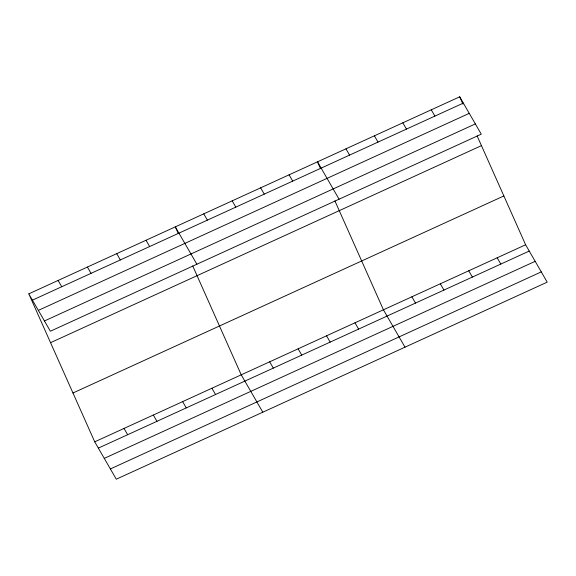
<?xml version="1.0" encoding="UTF-8"?>
<svg xmlns="http://www.w3.org/2000/svg" width="576" height="576" viewBox="0 0 576 576"><rect width="100%" height="100%" fill="white"/><g stroke="black" fill="none" stroke-linecap="round" stroke-linejoin="round"><path stroke-width="0.86" d="M28.8 293.854L459.706 96.804L481.277 134.172L50.378 331.222L28.8 293.854L94.723 441.828L116.294 479.196L547.2 282.146L525.622 244.778L477.108 135.871M32.429 300.139L463.334 103.09M38.354 310.392L469.253 113.35M44.453 320.962L475.358 123.919M50.551 342.684L481.457 145.634M72.965 392.99L503.87 195.948M94.723 441.828L525.622 244.778M98.352 448.114L529.25 251.064M104.27 458.374L535.176 261.324M110.376 468.943L541.274 271.894M431.266 109.807L434.894 116.093M497.182 257.782L500.81 264.067M402.826 122.81L406.454 129.096M468.742 270.785L472.37 277.078M374.386 135.821L378.014 142.106M440.302 283.795L443.938 290.081M345.946 148.824L349.574 155.11M411.862 296.798L415.498 303.084M339.084 199.202L317.506 161.827L320.407 168.336M405 347.177L383.429 309.802L334.908 200.894M289.066 174.83L292.694 181.123M354.989 322.812L358.618 329.098M260.626 187.841L264.254 194.126M326.549 335.815L330.178 342.101M232.186 200.844L235.814 207.13M298.109 348.818L301.738 355.104M203.746 213.847L207.374 220.133M269.669 361.822L273.298 368.114M196.884 264.226L175.306 226.858L178.207 233.366M262.807 412.2L241.229 374.832L192.708 265.918M146.009 240.257L149.638 246.542M211.925 388.231L215.554 394.517M116.705 253.656L120.334 259.942M182.628 401.63L186.257 407.916M87.401 267.055L91.03 273.341M153.324 415.03L156.953 421.315M58.104 280.454L61.733 286.74M124.02 428.429L127.649 434.714M459.706 96.804L462.967 104.126"/></g></svg>
